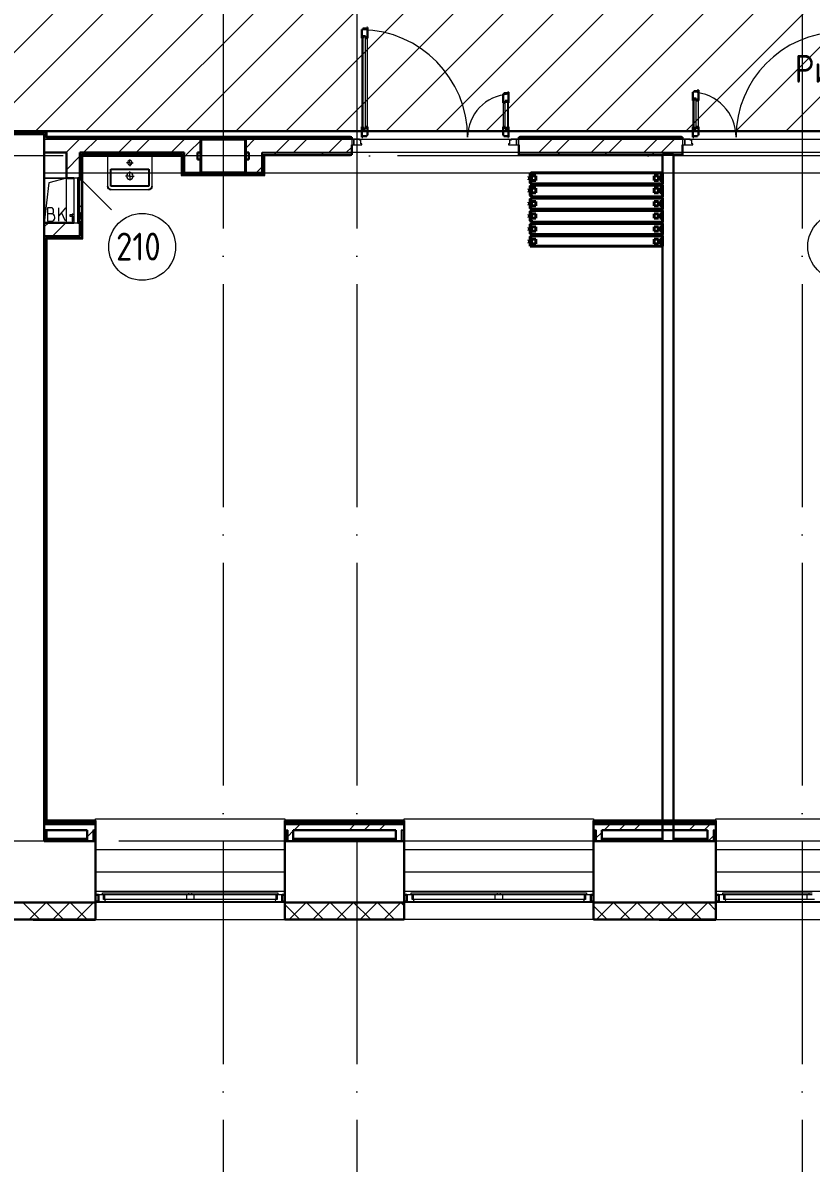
# Model space of a CAD drawing. Header units: millimetres. Extents: x -259809 to 472825, y -397243 to 31861.
# Drawn here: x 117828 to 124906, y -374202 to -363967 of the extents above; entities that cross this region are included whole.
import ezdxf

# ---------------------------------------------------------------- set-up
doc = ezdxf.new("R2010")
doc.units = ezdxf.units.MM
doc.linetypes.add('ADSK_Линия сетки', pattern=[25, 20, -2.5, 0, -2.5])
doc.linetypes.add('ADSK_Сверху', pattern=[450, 300, -150])
for name, color, linetype, lineweight in [('_ Окна', 252, 'Continuous', 30), ('Аннотация', 252, 'Continuous', 18), ('Двери', 252, 'Continuous', 9), ('Линии', 7, 'Continuous', 9), ('лс', 5, 'Continuous', 30), ('Марки помещений', 252, 'Continuous', 20), ('Несущие колонны', 252, 'Continuous', 18), ('Обобщенные модели', 252, 'Continuous', 18), ('Оборудование', 8, 'Continuous', 18), ('Ограждение', 252, 'Continuous', 9), ('Окна', 252, 'Continuous', 9), ('Оси', 252, 'Continuous', 9), ('Перекрытие', 252, 'Continuous', 18), ('Стены внутренние', 252, 'Continuous', 18), ('Стены наружные', 252, 'Continuous', 18), ('Стены штриховка', 7, 'Continuous', 9)]:
    doc.layers.add(name, color=color, linetype=linetype, lineweight=lineweight)
doc.layers.add('Двери открывание', color=7, linetype='Continuous', lineweight=9, true_color=0xc0c0c0)
doc.layers.add('Узлы', color=252, linetype='Continuous')
doc.styles.add('GOST Common_2', font='', dxfattribs={"width": 0.9, "height": 250})
doc.styles.get('GOST Common_2').set_extended_font_data('GOST type B')

# ---------------------------------------------------------------- blocks, each defined once
blk = doc.blocks.new('2 этаж')
at = {"color": 251, "lineweight": 18, "true_color": 0x636466}
for p, q in [((118071, -12689), (117871, -12689)), ((118071, -12689), (117871, -12689)), ((118071, -12689), (117913, -12731)), ((117913, -12731), (117871, -13089)), ((117931, -12954), (117901, -12954)), ((117901, -12954), (117901, -13074)), ((117954, -12987), (117954, -12977)), ((118061, -12954), (118001, -13025)), ((118001, -13074), (118001, -12954)), ((118061, -13074), (118025, -12997)), ((117934, -13007), (117901, -13007)), ((117901, -13074), (117938, -13074)), ((117964, -13047), (117964, -13037))]:
    blk.add_line(p, q, dxfattribs=at)
for centre, radius, start, end in [((117931, -12977), 23.3, 0, 90), ((117934, -12987), 20, 270, 0), ((117934, -13037), 30, 0, 90), ((117938, -13047), 26.7, 270, 0)]:
    blk.add_arc(centre, radius, start, end, dxfattribs=at)
at = {"layer": '_ Окна', "color": 251, "true_color": 0x636466}
for p, q in [((118356, -19121), (118331, -19121)), ((118356, -19179), (118356, -19121)), ((120031, -19121), (120006, -19121)), ((120006, -19121), (120006, -19179)), ((121126, -19121), (121101, -19121)), ((121126, -19179), (121126, -19121)), ((122801, -19121), (122776, -19121)), ((122776, -19121), (122776, -19179)), ((123926, -19121), (123901, -19121)), ((123926, -19179), (123926, -19121)), ((118331, -19179), (118356, -19179)), ((120006, -19179), (120031, -19179)), ((121101, -19179), (121126, -19179)), ((122776, -19179), (122801, -19179)), ((123901, -19179), (123926, -19179))]:
    blk.add_line(p, q, dxfattribs=at)
at = {"layer": '_ Окна', "color": 251, "lineweight": 18, "true_color": 0x636466}
for p, q in [((118394, -19121), (118356, -19121)), ((118356, -19121), (118356, -19179)), ((118402, -19162), (118402, -19121)), ((119960, -19121), (119960, -19162)), ((120006, -19121), (119968, -19121)), ((120006, -19179), (120006, -19121)), ((121164, -19121), (121126, -19121)), ((121126, -19121), (121126, -19179)), ((121172, -19162), (121172, -19121)), ((122730, -19121), (122730, -19162)), ((122776, -19121), (122738, -19121)), ((122776, -19179), (122776, -19121)), ((123964, -19121), (123926, -19121)), ((123926, -19121), (123926, -19179)), ((123972, -19162), (123972, -19121)), ((118356, -19179), (118415, -19179)), ((118414, -19162), (118402, -19162)), ((118415, -19179), (118420, -19162)), ((119942, -19162), (119947, -19179)), ((119947, -19179), (120006, -19179)), ((119960, -19162), (119948, -19162)), ((121126, -19179), (121185, -19179)), ((121184, -19162), (121172, -19162)), ((121185, -19179), (121190, -19162)), ((122712, -19162), (122717, -19179)), ((122717, -19179), (122776, -19179)), ((122730, -19162), (122718, -19162)), ((123926, -19179), (123985, -19179)), ((123984, -19162), (123972, -19162)), ((123985, -19179), (123990, -19162))]:
    blk.add_line(p, q, dxfattribs=at)
at = {"layer": 'Двери', "color": 251, "lineweight": 30, "true_color": 0x636466}
for p, q in [((120731, -11355), (120723, -11355)), ((120723, -11355), (120723, -11431)), ((120765, -11346), (120731, -11346)), ((120731, -11346), (120731, -11355)), ((120773, -11337), (120765, -11337)), ((120765, -11337), (120765, -11346)), ((120773, -11431), (120773, -11337)), ((120732, -11431), (120723, -11431)), ((120732, -11413), (120732, -11431)), ((120753, -11413), (120732, -11413)), ((120753, -11431), (120753, -11413)), ((120773, -11431), (120753, -11431)), ((121997, -11935), (121989, -11935)), ((121989, -11935), (121989, -12011)), ((122031, -11926), (121997, -11926)), ((121997, -11926), (121997, -11935)), ((122039, -11917), (122031, -11917)), ((122031, -11917), (122031, -11926)), ((122039, -12011), (122039, -11917)), ((123701, -11915), (123693, -11915)), ((123693, -11915), (123693, -11991)), ((123735, -11906), (123701, -11906)), ((123701, -11906), (123701, -11915)), ((123702, -11973), (123702, -11991)), ((123723, -11973), (123702, -11973)), ((123723, -11991), (123723, -11973)), ((123743, -11897), (123735, -11897)), ((123735, -11897), (123735, -11906)), ((123743, -11991), (123743, -11897)), ((121989, -12011), (122009, -12011)), ((122009, -12011), (122009, -11993)), ((122009, -11993), (122030, -11993)), ((122030, -11993), (122030, -12011)), ((122030, -12011), (122039, -12011)), ((123702, -11991), (123693, -11991)), ((123743, -11991), (123723, -11991)), ((120723, -12227), (120723, -12321)), ((120732, -12227), (120723, -12227)), ((120732, -12245), (120732, -12227)), ((120753, -12245), (120732, -12245)), ((120753, -12227), (120753, -12245)), ((120773, -12227), (120753, -12227)), ((120773, -12303), (120773, -12227)), ((121989, -12227), (121989, -12303)), ((121989, -12227), (122009, -12227)), ((122009, -12227), (122009, -12245)), ((122009, -12245), (122030, -12245)), ((122030, -12227), (122039, -12227)), ((122030, -12245), (122030, -12227)), ((122039, -12321), (122039, -12227)), ((123693, -12227), (123693, -12321)), ((123702, -12227), (123693, -12227)), ((123702, -12245), (123702, -12227)), ((123723, -12245), (123702, -12245)), ((123723, -12227), (123723, -12245)), ((123743, -12227), (123723, -12227)), ((123743, -12303), (123743, -12227)), ((120723, -12321), (120731, -12321)), ((120731, -12321), (120731, -12312)), ((120731, -12312), (120765, -12312)), ((120765, -12312), (120765, -12303)), ((120765, -12303), (120773, -12303)), ((121989, -12303), (121997, -12303)), ((121997, -12303), (121997, -12312)), ((121997, -12312), (122031, -12312)), ((122031, -12312), (122031, -12321)), ((122031, -12321), (122039, -12321)), ((123693, -12321), (123701, -12321)), ((123701, -12321), (123701, -12312)), ((123701, -12312), (123735, -12312)), ((123735, -12312), (123735, -12303)), ((123735, -12303), (123743, -12303))]:
    blk.add_line(p, q, dxfattribs=at)
at = {"layer": 'Двери', "color": 251, "true_color": 0x636466}
for p, q in [((120723, -11431), (120723, -12227)), ((120732, -11413), (120732, -12245)), ((120753, -11413), (120732, -11413)), ((120753, -12245), (120753, -11413)), ((120773, -12227), (120773, -11431)), ((123702, -11973), (123702, -12245)), ((123723, -11973), (123702, -11973)), ((123723, -12245), (123723, -11973)), ((121989, -12011), (121989, -12227)), ((122009, -12245), (122009, -11993)), ((122009, -11993), (122030, -11993)), ((122030, -11993), (122030, -12245)), ((122039, -12227), (122039, -12011)), ((123693, -11991), (123693, -12227)), ((123743, -12227), (123743, -11991)), ((120732, -12245), (120753, -12245)), ((122030, -12245), (122009, -12245)), ((123702, -12245), (123723, -12245)), ((120631, -12339), (120631, -12389)), ((120651, -12339), (120631, -12339)), ((120651, -12389), (120651, -12339)), ((120700, -12339), (120651, -12339)), ((120651, -12339), (120651, -12389)), ((120700, -12347), (120700, -12339)), ((120714, -12347), (120700, -12347)), ((120714, -12381), (120714, -12347)), ((120723, -12381), (120714, -12381)), ((120723, -12389), (120723, -12381)), ((122048, -12381), (122039, -12381)), ((122039, -12381), (122039, -12389)), ((122062, -12347), (122048, -12347)), ((122048, -12347), (122048, -12381)), ((122062, -12339), (122062, -12347)), ((122111, -12339), (122062, -12339)), ((122131, -12339), (122111, -12339)), ((122111, -12339), (122111, -12389)), ((122111, -12389), (122111, -12339)), ((122131, -12389), (122131, -12339)), ((123601, -12339), (123601, -12389)), ((123621, -12339), (123601, -12339)), ((123621, -12389), (123621, -12339)), ((123670, -12339), (123621, -12339)), ((123621, -12339), (123621, -12389)), ((123670, -12347), (123670, -12339)), ((123684, -12347), (123670, -12347)), ((123684, -12381), (123684, -12347)), ((123693, -12381), (123684, -12381)), ((123693, -12389), (123693, -12381)), ((120631, -12389), (120651, -12389)), ((120651, -12389), (120723, -12389)), ((122039, -12389), (122111, -12389)), ((122111, -12389), (122131, -12389)), ((123601, -12389), (123621, -12389)), ((123621, -12389), (123693, -12389))]:
    blk.add_line(p, q, dxfattribs=at)
at = {"layer": 'Двери открывание', "color": 251, "true_color": 0x636466}
for centre, radius, start, end in [((120705, -12321), 966, 0, 88.9323), ((125027, -12321), 946, 91.0903, 180), ((122057, -12321), 386, 92.6728, 180), ((123675, -12321), 406, 0, 87.459)]:
    blk.add_arc(centre, radius, start, end, dxfattribs=at)
at = {"layer": 'Линии', "color": 251, "linetype": 'ADSK_Сверху', "ltscale": 100, "true_color": 0x636466}
for p, q in [((117871, -12339), (151081, -12339)), ((117871, -12639), (151081, -12639))]:
    blk.add_line(p, q, dxfattribs=at)
at = {"layer": 'Марки помещений', "color": 251, "true_color": 0x636466}
for centre in [(118750, -13305), (125025, -13300)]:
    blk.add_circle(centre, 300, dxfattribs=at)
at = {"layer": 'Несущие колонны', "color": 251, "lineweight": 40, "true_color": 0x636466}
for p, q in [((119276, -12339), (119676, -12339)), ((119276, -12639), (119276, -12339)), ((119676, -12339), (119276, -12339)), ((119676, -12339), (119676, -12639)), ((119276, -12459), (119276, -12639)), ((119676, -12639), (119676, -12459)), ((119676, -12639), (119276, -12639)), ((119276, -12639), (119676, -12639))]:
    blk.add_line(p, q, dxfattribs=at)
at = {"layer": 'Несущие колонны', "color": 251, "true_color": 0x636466}
for p, q in [((119276, -12339), (119276, -12459)), ((119676, -12459), (119676, -12339))]:
    blk.add_line(p, q, dxfattribs=at)
at = {"layer": 'Обобщенные модели', "color": 251, "lineweight": 40, "true_color": 0x636466}
for p, q in [((122233, -12674), (122221, -12674)), ((122221, -12674), (122221, -12680)), ((122221, -12680), (122227, -12680)), ((122227, -12680), (122227, -12698)), ((122233, -12645), (122233, -12674)), ((122244, -12645), (122233, -12645)), ((123421, -12639), (122239, -12639)), ((122239, -12639), (122239, -12739)), ((122239, -12727), (122239, -12651)), ((122239, -12651), (122244, -12651)), ((122244, -12651), (122244, -12645)), ((122244, -12668), (122244, -12709)), ((122285, -12668), (122244, -12668)), ((122285, -12709), (122285, -12668)), ((123345, -12668), (123345, -12709)), ((123386, -12668), (123345, -12668)), ((123386, -12709), (123386, -12668)), ((123421, -12668), (123398, -12668)), ((123398, -12668), (123398, -12709)), ((123421, -12739), (123421, -12639)), ((123421, -12709), (123421, -12668)), ((122227, -12698), (122221, -12698)), ((122221, -12698), (122221, -12704)), ((122221, -12704), (122233, -12704)), ((122233, -12785), (122221, -12785)), ((122221, -12785), (122221, -12791)), ((122221, -12791), (122227, -12791)), ((122227, -12791), (122227, -12809)), ((122233, -12704), (122233, -12733)), ((122233, -12733), (122244, -12733)), ((122233, -12756), (122233, -12785)), ((122244, -12756), (122233, -12756)), ((122244, -12727), (122239, -12727)), ((122239, -12739), (123421, -12739)), ((123421, -12750), (122239, -12750)), ((122239, -12750), (122239, -12855)), ((122239, -12838), (122239, -12762)), ((122239, -12762), (122244, -12762)), ((122244, -12709), (122285, -12709)), ((122244, -12733), (122244, -12727)), ((122244, -12762), (122244, -12756)), ((122244, -12779), (122244, -12820)), ((122285, -12779), (122244, -12779)), ((122285, -12820), (122285, -12779)), ((123345, -12709), (123386, -12709)), ((123345, -12779), (123345, -12820)), ((123386, -12779), (123345, -12779)), ((123386, -12820), (123386, -12779)), ((123398, -12709), (123421, -12709)), ((123421, -12779), (123398, -12779)), ((123398, -12779), (123398, -12820)), ((123421, -12855), (123421, -12750)), ((123421, -12820), (123421, -12779)), ((122227, -12809), (122221, -12809)), ((122221, -12809), (122221, -12814)), ((122221, -12814), (122233, -12814)), ((122233, -12814), (122233, -12844)), ((122233, -12844), (122244, -12844)), ((122233, -12873), (122233, -12902)), ((122244, -12873), (122233, -12873)), ((122244, -12838), (122239, -12838)), ((122239, -12855), (123421, -12855)), ((123421, -12867), (122239, -12867)), ((122239, -12867), (122239, -12966)), ((122239, -12955), (122239, -12879)), ((122239, -12879), (122244, -12879)), ((122244, -12820), (122285, -12820)), ((122244, -12844), (122244, -12838)), ((122244, -12879), (122244, -12873)), ((122244, -12896), (122244, -12937)), ((122285, -12896), (122244, -12896)), ((122285, -12937), (122285, -12896)), ((123345, -12820), (123386, -12820)), ((123345, -12896), (123345, -12937)), ((123386, -12896), (123345, -12896)), ((123386, -12937), (123386, -12896)), ((123398, -12820), (123421, -12820)), ((123421, -12896), (123398, -12896)), ((123398, -12896), (123398, -12937)), ((123421, -12966), (123421, -12867)), ((123421, -12937), (123421, -12896)), ((122233, -12902), (122221, -12902)), ((122221, -12902), (122221, -12908)), ((122221, -12908), (122227, -12908)), ((122227, -12925), (122221, -12925)), ((122221, -12925), (122221, -12931)), ((122221, -12931), (122233, -12931)), ((122227, -12908), (122227, -12925)), ((122233, -12931), (122233, -12961)), ((122233, -12961), (122244, -12961)), ((122233, -12984), (122233, -13013)), ((122244, -12984), (122233, -12984)), ((122244, -12955), (122239, -12955)), ((122239, -12966), (123421, -12966)), ((123421, -12978), (122239, -12978)), ((122239, -12978), (122239, -13083)), ((122239, -13066), (122239, -12990)), ((122239, -12990), (122244, -12990)), ((122244, -12937), (122285, -12937)), ((122244, -12961), (122244, -12955)), ((122244, -12990), (122244, -12984)), ((123345, -12937), (123386, -12937)), ((123398, -12937), (123421, -12937)), ((123421, -13083), (123421, -12978)), ((122233, -13013), (122221, -13013)), ((122221, -13013), (122221, -13019)), ((122221, -13019), (122227, -13019)), ((122227, -13036), (122221, -13036)), ((122221, -13036), (122221, -13042)), ((122221, -13042), (122233, -13042)), ((122227, -13019), (122227, -13036)), ((122233, -13042), (122233, -13072)), ((122233, -13072), (122244, -13072)), ((122233, -13101), (122233, -13130)), ((122244, -13101), (122233, -13101)), ((122244, -13066), (122239, -13066)), ((122239, -13083), (123421, -13083)), ((123421, -13095), (122239, -13095)), ((122239, -13095), (122239, -13194)), ((122244, -13007), (122244, -13048)), ((122285, -13007), (122244, -13007)), ((122244, -13048), (122285, -13048)), ((122244, -13072), (122244, -13066)), ((122244, -13107), (122244, -13101)), ((122285, -13048), (122285, -13007)), ((123345, -13007), (123345, -13048)), ((123386, -13007), (123345, -13007)), ((123345, -13048), (123386, -13048)), ((123386, -13048), (123386, -13007)), ((123421, -13007), (123398, -13007)), ((123398, -13007), (123398, -13048)), ((123398, -13048), (123421, -13048)), ((123421, -13048), (123421, -13007)), ((123421, -13194), (123421, -13095)), ((122233, -13130), (122221, -13130)), ((122221, -13130), (122221, -13136)), ((122221, -13136), (122227, -13136)), ((122227, -13153), (122221, -13153)), ((122221, -13153), (122221, -13159)), ((122221, -13159), (122233, -13159)), ((122227, -13136), (122227, -13153)), ((122233, -13159), (122233, -13188)), ((122233, -13188), (122244, -13188)), ((122239, -13183), (122239, -13107)), ((122239, -13107), (122244, -13107)), ((122244, -13183), (122239, -13183)), ((122239, -13194), (123421, -13194)), ((122244, -13124), (122244, -13165)), ((122285, -13124), (122244, -13124)), ((122244, -13165), (122285, -13165)), ((122244, -13188), (122244, -13183)), ((122285, -13165), (122285, -13124)), ((123345, -13124), (123345, -13165)), ((123386, -13124), (123345, -13124)), ((123345, -13165), (123386, -13165)), ((123386, -13165), (123386, -13124)), ((123421, -13124), (123398, -13124)), ((123398, -13124), (123398, -13165)), ((123398, -13165), (123421, -13165)), ((123421, -13165), (123421, -13124)), ((122233, -13241), (122221, -13241)), ((122221, -13241), (122221, -13247)), ((122221, -13247), (122227, -13247)), ((122227, -13264), (122221, -13264)), ((122221, -13264), (122221, -13270)), ((122221, -13270), (122233, -13270)), ((122227, -13247), (122227, -13264)), ((122233, -13212), (122233, -13241)), ((122244, -13212), (122233, -13212)), ((122233, -13270), (122233, -13299)), ((122233, -13299), (122244, -13299)), ((123421, -13206), (122239, -13206)), ((122239, -13206), (122239, -13299)), ((122239, -13293), (122239, -13218)), ((122239, -13218), (122244, -13218)), ((122244, -13293), (122239, -13293)), ((122239, -13299), (123421, -13299)), ((122244, -13218), (122244, -13212)), ((122244, -13235), (122244, -13276)), ((122285, -13235), (122244, -13235)), ((122244, -13276), (122285, -13276)), ((122244, -13299), (122244, -13293)), ((122285, -13276), (122285, -13235)), ((123345, -13235), (123345, -13276)), ((123386, -13235), (123345, -13235)), ((123345, -13276), (123386, -13276)), ((123386, -13276), (123386, -13235)), ((123421, -13235), (123398, -13235)), ((123398, -13235), (123398, -13276)), ((123398, -13276), (123421, -13276)), ((123421, -13299), (123421, -13206)), ((123421, -13276), (123421, -13235))]:
    blk.add_line(p, q, dxfattribs=at)
at = {"layer": 'Оборудование', "color": 251, "true_color": 0x636466}
for p, q in [((118172, -12689), (118136, -12689)), ((118136, -12689), (118136, -13089)), ((118173, -13088), (118173, -12690)), ((118191, -12689), (118474, -12972)), ((118183, -12696), (118173, -12696)), ((118184, -13081), (118184, -12697)), ((118191, -12708), (118186, -12708)), ((118191, -13070), (118191, -12708)), ((118193, -12993), (118191, -12993)), ((118193, -12997), (118193, -12993)), ((118193, -12997), (118193, -13057)), ((118118, -13017), (118101, -13017)), ((118101, -13017), (118101, -13029)), ((118101, -13029), (118118, -13029)), ((118120, -13015), (118118, -13017)), ((118118, -13017), (118118, -13029)), ((118118, -13029), (118120, -13031)), ((118136, -13013), (118120, -13013)), ((118120, -13013), (118120, -13032)), ((118120, -13032), (118136, -13032)), ((118126, -13010), (118121, -13010)), ((118121, -13010), (118121, -13018)), ((118121, -13028), (118121, -13073)), ((118121, -13073), (118126, -13073)), ((118126, -13018), (118126, -13010)), ((118126, -13073), (118126, -13028)), ((118136, -13089), (118172, -13089)), ((118173, -13082), (118183, -13082)), ((118186, -13070), (118191, -13070)), ((118191, -13061), (118193, -13061)), ((118193, -13061), (118193, -13057))]:
    blk.add_line(p, q, dxfattribs=at)
for points, knots in [([(118173, -12690), (118173, -12690), (118173, -12690), (118173, -12690), (118173, -12690), (118173, -12689), (118173, -12689), (118173, -12689), (118172, -12689), (118172, -12689)], [-1, -1, -1, -1, -0.833333, -0.75, -0.583333, -0.458333, -0.333333, -0.166667, 0, 0, 0, 0]), ([(118184, -12697), (118184, -12697), (118184, -12697), (118184, -12697), (118184, -12697), (118184, -12697), (118184, -12696), (118184, -12696), (118183, -12696), (118183, -12696), (118183, -12696)], [-1, -1, -1, -1, -0.833333, -0.75, -0.666667, -0.583333, -0.458333, -0.333333, -0.166667, 0, 0, 0, 0]), ([(118186, -12708), (118185, -12708), (118185, -12708), (118185, -12708), (118185, -12708), (118185, -12708), (118184, -12708), (118184, -12708), (118184, -12707), (118184, -12707), (118184, -12707), (118184, -12707), (118184, -12707)], [-1, -1, -1, -1, -0.833333, -0.75, -0.666667, -0.583333, -0.5, -0.416667, -0.333333, -0.25, -0.166667, 0, 0, 0, 0]), ([(118172, -13089), (118172, -13089), (118173, -13089), (118173, -13089), (118173, -13089), (118173, -13089), (118173, -13089), (118173, -13089), (118173, -13088), (118173, -13088)], [0, 0, 0, 0, 0.166667, 0.333333, 0.458333, 0.583333, 0.708333, 0.833333, 1, 1, 1, 1]), ([(118183, -13082), (118183, -13082), (118183, -13082), (118184, -13082), (118184, -13082), (118184, -13082), (118184, -13082), (118184, -13082), (118184, -13082), (118184, -13081), (118184, -13081)], [0, 0, 0, 0, 0.166667, 0.333333, 0.458333, 0.583333, 0.666667, 0.75, 0.833333, 1, 1, 1, 1]), ([(118184, -13072), (118184, -13072), (118184, -13071), (118184, -13071), (118184, -13071), (118184, -13071), (118184, -13071), (118185, -13071), (118185, -13070), (118185, -13070), (118185, -13070), (118185, -13070), (118186, -13070)], [0, 0, 0, 0, 0.166667, 0.25, 0.333333, 0.416667, 0.5, 0.583333, 0.666667, 0.75, 0.833333, 1, 1, 1, 1])]:
    blk.add_open_spline(points, degree=3, knots=knots, dxfattribs=at)
at = {"layer": 'Ограждение', "color": 251, "true_color": 0x636466}
for p, q in [((117896, -12269), (111661, -12269)), ((117896, -12269), (117891, -12274)), ((117896, -12314), (117896, -12269)), ((117896, -12314), (117891, -12319)), ((120621, -12314), (117896, -12314)), ((120621, -12314), (120621, -12319)), ((122141, -12319), (122141, -12314)), ((123591, -12314), (122141, -12314)), ((123591, -12314), (123591, -12319)), ((119851, -12484), (119846, -12479)), ((119851, -12664), (119851, -12484)), ((119851, -12484), (120621, -12484)), ((120621, -12479), (120621, -12484)), ((122141, -12484), (122141, -12479)), ((122141, -12484), (123421, -12484)), ((123521, -12484), (123591, -12484)), ((123591, -12479), (123591, -12484)), ((118216, -13234), (118216, -12489)), ((119101, -12489), (119101, -12664)), ((119106, -12659), (119101, -12664)), ((119101, -12664), (119851, -12664)), ((119851, -12664), (119846, -12659)), ((117896, -13234), (117891, -13229)), ((117896, -18454), (117896, -13234)), ((117896, -13234), (118216, -13234)), ((118216, -13234), (118211, -13229)), ((118331, -18454), (118331, -18439)), ((118331, -18439), (120031, -18439)), ((120031, -18439), (120031, -18454)), ((121101, -18454), (121101, -18439)), ((121101, -18439), (122801, -18439)), ((122801, -18439), (122801, -18454)), ((123901, -18454), (123901, -18439)), ((123901, -18439), (125601, -18439)), ((117886, -18539), (117886, -18624)), ((117896, -18614), (117886, -18624)), ((117896, -18614), (117896, -18539)), ((118256, -18614), (117896, -18614)), ((121026, -18614), (120106, -18614)), ((123421, -18614), (122876, -18614)), ((123826, -18614), (123521, -18614)), ((118331, -18714), (120031, -18714)), ((121101, -18714), (122801, -18714)), ((123901, -18714), (125601, -18714)), ((118331, -18914), (120031, -18914)), ((121101, -18914), (122801, -18914)), ((123901, -18914), (125601, -18914)), ((118331, -19089), (120031, -19089)), ((121101, -19089), (122801, -19089)), ((123901, -19089), (125601, -19089))]:
    blk.add_line(p, q, dxfattribs=at)
at = {"layer": 'Окна', "color": 251, "true_color": 0x636466}
for p, q in [((118394, -19104), (119166, -19104)), ((118394, -19121), (118394, -19104)), ((119166, -19121), (118394, -19121)), ((118414, -19162), (118414, -19121)), ((119146, -19121), (119146, -19162)), ((119166, -19104), (119196, -19104)), ((119166, -19104), (119166, -19121)), ((119196, -19121), (119166, -19121)), ((119196, -19104), (119968, -19104)), ((119196, -19121), (119196, -19104)), ((119968, -19121), (119196, -19121)), ((119216, -19162), (119216, -19121)), ((119948, -19121), (119948, -19162)), ((119968, -19104), (119968, -19121)), ((121164, -19104), (121936, -19104)), ((121164, -19121), (121164, -19104)), ((121936, -19121), (121164, -19121)), ((121184, -19162), (121184, -19121)), ((121916, -19121), (121916, -19162)), ((121936, -19104), (121966, -19104)), ((121936, -19104), (121936, -19121)), ((121966, -19121), (121936, -19121)), ((121966, -19104), (122738, -19104)), ((121966, -19121), (121966, -19104)), ((122738, -19121), (121966, -19121)), ((121986, -19162), (121986, -19121)), ((122718, -19121), (122718, -19162)), ((122738, -19104), (122738, -19121)), ((123964, -19104), (124736, -19104)), ((123964, -19121), (123964, -19104)), ((124736, -19121), (123964, -19121)), ((123984, -19162), (123984, -19121)), ((124716, -19121), (124716, -19162)), ((124736, -19104), (124766, -19104)), ((124736, -19104), (124736, -19121)), ((124766, -19121), (124736, -19121)), ((119146, -19162), (118414, -19162)), ((118415, -19179), (119947, -19179)), ((119216, -19162), (119146, -19162)), ((119948, -19162), (119216, -19162)), ((121916, -19162), (121184, -19162)), ((121185, -19179), (122717, -19179)), ((121986, -19162), (121916, -19162)), ((122718, -19162), (121986, -19162)), ((124716, -19162), (123984, -19162)), ((123985, -19179), (125517, -19179)), ((124786, -19162), (124716, -19162))]:
    blk.add_line(p, q, dxfattribs=at)
at = {"layer": 'Оси', "color": 251, "linetype": 'ADSK_Линия сетки', "ltscale": 100, "true_color": 0x636466}
for p, q in [((119476, -1139), (119476, -32265)), ((120676, -1139), (120676, -32265)), ((124676, -1139), (124676, -30995)), ((170543, -12489), (93566, -12489)), ((170543, -18639), (93604, -18639))]:
    blk.add_line(p, q, dxfattribs=at)
at = {"layer": 'Перекрытие', "color": 251, "ltscale": 100, "true_color": 0x636466}
for p, q in [((122131, -12459), (120631, -12459)), ((125101, -12459), (123601, -12459)), ((117871, -12689), (118071, -12689))]:
    blk.add_line(p, q, dxfattribs=at)
at = {"layer": 'Стены внутренние', "color": 251, "lineweight": 30, "true_color": 0x636466}
for p, q in [((117871, -12294), (117481, -12294)), ((117871, -13089), (117871, -12324)), ((117871, -18639), (117871, -18539)), ((118256, -18639), (117871, -18639)), ((118331, -19341), (118331, -18639)), ((120031, -18639), (120031, -19341)), ((121026, -18639), (120106, -18639)), ((121101, -19341), (121101, -18639)), ((122801, -18639), (122801, -19341)), ((123826, -18639), (122876, -18639)), ((123901, -19341), (123901, -18639)), ((117211, -19189), (118331, -19189)), ((120031, -19189), (121101, -19189)), ((122801, -19189), (123901, -19189)), ((117211, -19341), (118331, -19341)), ((120031, -19341), (121101, -19341)), ((122801, -19341), (123901, -19341))]:
    blk.add_line(p, q, dxfattribs=at)
at = {"layer": 'Стены внутренние', "color": 251, "linetype": 'Continuous', "lineweight": 9, "true_color": 0x636466}
for p, q in [((117829, -19339), (117679, -19189)), ((117739, -19339), (117889, -19189)), ((118041, -19339), (117891, -19189)), ((117951, -19339), (118101, -19189)), ((118253, -19339), (118103, -19189)), ((118163, -19339), (118313, -19189)), ((118331, -19205), (118315, -19189)), ((120162, -19339), (120031, -19208)), ((120073, -19339), (120223, -19189)), ((120374, -19339), (120224, -19189)), ((120285, -19339), (120435, -19189)), ((120586, -19339), (120436, -19189)), ((120497, -19339), (120647, -19189)), ((120798, -19339), (120648, -19189)), ((120709, -19339), (120859, -19189)), ((121011, -19339), (120861, -19189)), ((120921, -19339), (121071, -19189)), ((121101, -19218), (121073, -19189)), ((122920, -19339), (122801, -19220)), ((122830, -19339), (122980, -19189)), ((123132, -19339), (122982, -19189)), ((123042, -19339), (123192, -19189)), ((123344, -19339), (123194, -19189)), ((123255, -19339), (123405, -19189)), ((123556, -19339), (123406, -19189)), ((123467, -19339), (123617, -19189)), ((123768, -19339), (123618, -19189)), ((123679, -19339), (123829, -19189)), ((123901, -19260), (123830, -19189)), ((120102, -19339), (120101, -19341)), ((120357, -19341), (120356, -19339)), ((120944, -19341), (120943, -19339)), ((122918, -19339), (122916, -19341)), ((123759, -19341), (123758, -19339)), ((123891, -19339), (123899, -19331))]:
    blk.add_line(p, q, dxfattribs=at)
at = {"layer": 'Стены внутренние', "color": 251, "true_color": 0x636466}
for p, q in [((120031, -19189), (118331, -19189)), ((122801, -19189), (121101, -19189)), ((125601, -19189), (123901, -19189)), ((122801, -19341), (121101, -19341))]:
    blk.add_line(p, q, dxfattribs=at)
at = {"layer": 'Стены наружные', "color": 251, "lineweight": 30, "true_color": 0x636466}
for p, q in [((117891, -12274), (111651, -12274)), ((117886, -12279), (117871, -12279)), ((117886, -12324), (117886, -12279)), ((117891, -12319), (117891, -12274)), ((117871, -12294), (117871, -12324)), ((120631, -12319), (117891, -12319)), ((119276, -12339), (119676, -12339)), ((120631, -12339), (120631, -12319)), ((122131, -12319), (122131, -12339)), ((123601, -12319), (122131, -12319)), ((123601, -12339), (123601, -12319)), ((117871, -12459), (118071, -12459)), ((118071, -12459), (118071, -12689)), ((118191, -12459), (119126, -12459)), ((119126, -12459), (118191, -12459)), ((118191, -12459), (118191, -12708)), ((119126, -12639), (119126, -12459)), ((119246, -12459), (119276, -12459)), ((119246, -12519), (119246, -12459)), ((119676, -12459), (119706, -12459)), ((119706, -12459), (119706, -12519)), ((119826, -12459), (119826, -12639)), ((119841, -12654), (119841, -12474)), ((119846, -12479), (120631, -12479)), ((119846, -12659), (119846, -12479)), ((120631, -12479), (120631, -12389)), ((122131, -12389), (122131, -12479)), ((122131, -12479), (123601, -12479)), ((123421, -12474), (123421, -18639)), ((123521, -12474), (123421, -12474)), ((123521, -18639), (123521, -12474)), ((123601, -12479), (123601, -12389)), ((118211, -12489), (119106, -12489)), ((118211, -13229), (118211, -12489)), ((119106, -12489), (119106, -12659)), ((119276, -12519), (119246, -12519)), ((119276, -12639), (119276, -12519)), ((119706, -12519), (119676, -12519)), ((119676, -12519), (119676, -12639)), ((118071, -12689), (118136, -12689)), ((118173, -12689), (118191, -12689)), ((119106, -12659), (119846, -12659)), ((119111, -12654), (119841, -12654)), ((119126, -12639), (119676, -12639)), ((119676, -12639), (119826, -12639)), ((118136, -13089), (117871, -13089)), ((117871, -13089), (117871, -18539)), ((118191, -13089), (118173, -13089)), ((118191, -13070), (118191, -13209)), ((117871, -13209), (118191, -13209)), ((117886, -18459), (117886, -13224)), ((117886, -13224), (118206, -13224)), ((117891, -18454), (117891, -13229)), ((117891, -13229), (118211, -13229)), ((117871, -18464), (117886, -18464)), ((118331, -18454), (117891, -18454)), ((118331, -18639), (118331, -18454)), ((120031, -18454), (120031, -18639)), ((121101, -18454), (120031, -18454)), ((121101, -18639), (121101, -18454)), ((122801, -18454), (122801, -18639)), ((123901, -18454), (122801, -18454)), ((123901, -18639), (123901, -18454)), ((117871, -18539), (118256, -18539)), ((118256, -18539), (118256, -18639)), ((120106, -18539), (121026, -18539)), ((120106, -18639), (120106, -18539)), ((121026, -18539), (121026, -18639)), ((122876, -18539), (123826, -18539)), ((122876, -18639), (122876, -18539)), ((123826, -18539), (123826, -18639)), ((118256, -18639), (118331, -18639)), ((120031, -18639), (120106, -18639)), ((121026, -18639), (121101, -18639)), ((122801, -18639), (122876, -18639)), ((123421, -18639), (123521, -18639)), ((123826, -18639), (123901, -18639)), ((117771, -19341), (117771, -19346)), ((118331, -19346), (118331, -19341)), ((123391, -19341), (123391, -19346)), ((123901, -19346), (123901, -19341)), ((117771, -19346), (118331, -19346)), ((123391, -19346), (123901, -19346))]:
    blk.add_line(p, q, dxfattribs=at)
at = {"layer": 'Стены наружные', "color": 251, "linetype": 'Continuous', "lineweight": 9, "true_color": 0x636466}
for p, q in [((117728, -12279), (117733, -12274)), ((117799, -12279), (117804, -12274)), ((117870, -12279), (117875, -12274)), ((117871, -12340), (117872, -12339)), ((117895, -12324), (117900, -12319)), ((117951, -12339), (117966, -12324)), ((117966, -12324), (117971, -12319)), ((118037, -12324), (118042, -12319)), ((118066, -12459), (118186, -12339)), ((118107, -12324), (118112, -12319)), ((118178, -12324), (118183, -12319)), ((118224, -12459), (118344, -12339)), ((118249, -12324), (118254, -12319)), ((118319, -12324), (118324, -12319)), ((118375, -12339), (118390, -12324)), ((118390, -12324), (118395, -12319)), ((118461, -12324), (118466, -12319)), ((118532, -12324), (118537, -12319)), ((118538, -12459), (118658, -12339)), ((118602, -12324), (118607, -12319)), ((118673, -12324), (118678, -12319)), ((118695, -12459), (118815, -12339)), ((118744, -12324), (118749, -12319)), ((118799, -12339), (118814, -12324)), ((118814, -12324), (118819, -12319)), ((118885, -12324), (118890, -12319)), ((118956, -12324), (118961, -12319)), ((119009, -12459), (119129, -12339)), ((119027, -12324), (119032, -12319)), ((119097, -12324), (119102, -12319)), ((119166, -12459), (119276, -12350)), ((119168, -12324), (119173, -12319)), ((119224, -12339), (119239, -12324)), ((119239, -12324), (119244, -12319)), ((119309, -12324), (119314, -12319)), ((119380, -12324), (119385, -12319)), ((119451, -12324), (119456, -12319)), ((119522, -12324), (119527, -12319)), ((119592, -12324), (119597, -12319)), ((119648, -12339), (119663, -12324)), ((119663, -12324), (119668, -12319)), ((119676, -12421), (119758, -12339)), ((119734, -12324), (119739, -12319)), ((119804, -12324), (119809, -12319)), ((119875, -12324), (119880, -12319)), ((119946, -12324), (119951, -12319)), ((119952, -12459), (120072, -12339)), ((120017, -12324), (120022, -12319)), ((120072, -12339), (120087, -12324)), ((120087, -12324), (120092, -12319)), ((120109, -12459), (120229, -12339)), ((120158, -12324), (120163, -12319)), ((120229, -12324), (120234, -12319)), ((120299, -12324), (120304, -12319)), ((120370, -12324), (120375, -12319)), ((120424, -12459), (120544, -12339)), ((120441, -12324), (120446, -12319)), ((120497, -12339), (120512, -12324)), ((120512, -12324), (120517, -12319)), ((120582, -12324), (120587, -12319)), ((122138, -12324), (122143, -12319)), ((122194, -12339), (122209, -12324)), ((122209, -12324), (122214, -12319)), ((122279, -12324), (122284, -12319)), ((122310, -12459), (122430, -12339)), ((122350, -12324), (122355, -12319)), ((122421, -12324), (122426, -12319)), ((122467, -12459), (122587, -12339)), ((122491, -12324), (122496, -12319)), ((122562, -12324), (122567, -12319)), ((122618, -12339), (122633, -12324)), ((122633, -12324), (122638, -12319)), ((122704, -12324), (122709, -12319)), ((122774, -12324), (122779, -12319)), ((122781, -12459), (122901, -12339)), ((122845, -12324), (122850, -12319)), ((122916, -12324), (122921, -12319)), ((122938, -12459), (123058, -12339)), ((122986, -12324), (122991, -12319)), ((123042, -12339), (123057, -12324)), ((123057, -12324), (123062, -12319)), ((123128, -12324), (123133, -12319)), ((123199, -12324), (123204, -12319)), ((123252, -12459), (123372, -12339)), ((123269, -12324), (123274, -12319)), ((123340, -12324), (123345, -12319)), ((123410, -12459), (123530, -12339)), ((123411, -12324), (123416, -12319)), ((123466, -12339), (123481, -12324)), ((123481, -12324), (123486, -12319)), ((123552, -12324), (123557, -12319)), ((118225, -12489), (118240, -12474)), ((118240, -12474), (118255, -12459)), ((118649, -12489), (118664, -12474)), ((118664, -12474), (118679, -12459)), ((119074, -12489), (119089, -12474)), ((119089, -12474), (119104, -12459)), ((119126, -12500), (119166, -12459)), ((119862, -12479), (119867, -12474)), ((119932, -12479), (119937, -12474)), ((119937, -12474), (119952, -12459)), ((120003, -12479), (120008, -12474)), ((120074, -12479), (120079, -12474)), ((120144, -12479), (120149, -12474)), ((120215, -12479), (120220, -12474)), ((120286, -12479), (120291, -12474)), ((120357, -12479), (120362, -12474)), ((120362, -12474), (120377, -12459)), ((120427, -12479), (120432, -12474)), ((120498, -12479), (120503, -12474)), ((120569, -12479), (120574, -12474)), ((120581, -12459), (120631, -12409)), ((122195, -12479), (122200, -12474)), ((122266, -12479), (122271, -12474)), ((122336, -12479), (122341, -12474)), ((122407, -12479), (122412, -12474)), ((122478, -12479), (122483, -12474)), ((122483, -12474), (122498, -12459)), ((122549, -12479), (122554, -12474)), ((122619, -12479), (122624, -12474)), ((122690, -12479), (122695, -12474)), ((122761, -12479), (122766, -12474)), ((122831, -12479), (122836, -12474)), ((122902, -12479), (122907, -12474)), ((122907, -12474), (122922, -12459)), ((122973, -12479), (122978, -12474)), ((123044, -12479), (123049, -12474)), ((123114, -12479), (123119, -12474)), ((123185, -12479), (123190, -12474)), ((123256, -12479), (123261, -12474)), ((123326, -12479), (123331, -12474)), ((123331, -12474), (123346, -12459)), ((123397, -12479), (123402, -12474)), ((123468, -12479), (123473, -12474)), ((123538, -12479), (123543, -12474)), ((118071, -12612), (118191, -12492)), ((118191, -12523), (118206, -12508)), ((118206, -12508), (118211, -12503)), ((118206, -12579), (118211, -12574)), ((119106, -12528), (119111, -12523)), ((119772, -12639), (119826, -12585)), ((119826, -12585), (119841, -12570)), ((119841, -12500), (119846, -12495)), ((119841, -12570), (119846, -12565)), ((118206, -12650), (118211, -12645)), ((119106, -12598), (119111, -12593)), ((119116, -12659), (119121, -12654)), ((119187, -12659), (119192, -12654)), ((119257, -12659), (119262, -12654)), ((119328, -12659), (119333, -12654)), ((119333, -12654), (119348, -12639)), ((119399, -12659), (119404, -12654)), ((119469, -12659), (119474, -12654)), ((119540, -12659), (119545, -12654)), ((119611, -12659), (119616, -12654)), ((119682, -12659), (119687, -12654)), ((119752, -12659), (119757, -12654)), ((119757, -12654), (119772, -12639)), ((119823, -12659), (119828, -12654)), ((119841, -12641), (119846, -12636)), ((118206, -12721), (118211, -12716)), ((118206, -12791), (118211, -12786)), ((118206, -12862), (118211, -12857)), ((118191, -12948), (118206, -12933)), ((118206, -12933), (118211, -12928)), ((118206, -13003), (118211, -12998)), ((117871, -13126), (117908, -13089)), ((117945, -13209), (118065, -13089)), ((118206, -13074), (118211, -13069)), ((118206, -13145), (118211, -13140)), ((117871, -13268), (117886, -13253)), ((117886, -13253), (117891, -13248)), ((117909, -13229), (117914, -13224)), ((117914, -13224), (117929, -13209)), ((117980, -13229), (117985, -13224)), ((118051, -13229), (118056, -13224)), ((118122, -13229), (118127, -13224)), ((118192, -13229), (118197, -13224)), ((118206, -13216), (118211, -13211)), ((117886, -13323), (117891, -13318)), ((117886, -13394), (117891, -13389)), ((117886, -13465), (117891, -13460)), ((117886, -13536), (117891, -13531)), ((117886, -13606), (117891, -13601)), ((117871, -13692), (117886, -13677)), ((117886, -13677), (117891, -13672)), ((117886, -13748), (117891, -13743)), ((117886, -13818), (117891, -13813)), ((117886, -13889), (117891, -13884)), ((117886, -13960), (117891, -13955)), ((117871, -14116), (117886, -14101)), ((117886, -14031), (117891, -14026)), ((117886, -14101), (117891, -14096)), ((117886, -14172), (117891, -14167)), ((117886, -14243), (117891, -14238)), ((117886, -14313), (117891, -14308)), ((117886, -14384), (117891, -14379)), ((117871, -14540), (117886, -14525)), ((117886, -14455), (117891, -14450)), ((117886, -14525), (117891, -14520)), ((117886, -14596), (117891, -14591)), ((117886, -14667), (117891, -14662)), ((117886, -14738), (117891, -14733)), ((117886, -14808), (117891, -14803)), ((117886, -14879), (117891, -14874)), ((117871, -14965), (117886, -14950)), ((117886, -14950), (117891, -14945)), ((117886, -15020), (117891, -15015)), ((117886, -15091), (117891, -15086)), ((117886, -15162), (117891, -15157)), ((117886, -15233), (117891, -15228)), ((117886, -15303), (117891, -15298)), ((117871, -15389), (117886, -15374)), ((117886, -15374), (117891, -15369)), ((117886, -15445), (117891, -15440)), ((117886, -15515), (117891, -15510)), ((117886, -15586), (117891, -15581)), ((117886, -15657), (117891, -15652)), ((117886, -15728), (117891, -15723)), ((117871, -15813), (117886, -15798)), ((117886, -15798), (117891, -15793)), ((117886, -15869), (117891, -15864)), ((117886, -15940), (117891, -15935)), ((117886, -16010), (117891, -16005)), ((117886, -16081), (117891, -16076)), ((117886, -16152), (117891, -16147)), ((117871, -16238), (117886, -16223)), ((117886, -16223), (117891, -16218)), ((117886, -16293), (117891, -16288)), ((117886, -16364), (117891, -16359)), ((117886, -16435), (117891, -16430)), ((117886, -16505), (117891, -16500)), ((117886, -16576), (117891, -16571)), ((117871, -16662), (117886, -16647)), ((117886, -16647), (117891, -16642)), ((117886, -16718), (117891, -16713)), ((117886, -16788), (117891, -16783)), ((117886, -16859), (117891, -16854)), ((117886, -16930), (117891, -16925)), ((117871, -17086), (117886, -17071)), ((117886, -17000), (117891, -16995)), ((117886, -17071), (117891, -17066)), ((117886, -17142), (117891, -17137)), ((117886, -17213), (117891, -17208)), ((117886, -17283), (117891, -17278)), ((117886, -17354), (117891, -17349)), ((117871, -17510), (117886, -17495)), ((117886, -17425), (117891, -17420)), ((117886, -17495), (117891, -17490)), ((117886, -17566), (117891, -17561)), ((117886, -17637), (117891, -17632)), ((117886, -17707), (117891, -17702)), ((117886, -17778), (117891, -17773)), ((117886, -17849), (117891, -17844)), ((117871, -17935), (117886, -17920)), ((117886, -17920), (117891, -17915)), ((117886, -17990), (117891, -17985)), ((117886, -18061), (117891, -18056)), ((117886, -18132), (117891, -18127)), ((117886, -18202), (117891, -18197)), ((117886, -18273), (117891, -18268)), ((117871, -18359), (117886, -18344)), ((117886, -18344), (117891, -18339)), ((117886, -18415), (117891, -18410)), ((117871, -18492), (117874, -18489)), ((117912, -18459), (117917, -18454)), ((117953, -18489), (117965, -18477)), ((117965, -18477), (117978, -18464)), ((117983, -18459), (117988, -18454)), ((118053, -18459), (118058, -18454)), ((118124, -18459), (118129, -18454)), ((118165, -18489), (118177, -18477)), ((118177, -18477), (118190, -18464)), ((118190, -18464), (118195, -18459)), ((118195, -18459), (118200, -18454)), ((118266, -18459), (118271, -18454)), ((118317, -18539), (118331, -18525)), ((120033, -18459), (120038, -18454)), ((120074, -18489), (120087, -18477)), ((120087, -18477), (120099, -18464)), ((120104, -18459), (120109, -18454)), ((120114, -18539), (120164, -18489)), ((120175, -18459), (120180, -18454)), ((120246, -18459), (120251, -18454)), ((120286, -18489), (120299, -18477)), ((120299, -18477), (120311, -18464)), ((120311, -18464), (120316, -18459)), ((120316, -18459), (120321, -18454)), ((120387, -18459), (120392, -18454)), ((120458, -18459), (120463, -18454)), ((120498, -18489), (120511, -18477)), ((120511, -18477), (120523, -18464)), ((120528, -18459), (120533, -18454)), ((120599, -18459), (120604, -18454)), ((120607, -18539), (120657, -18489)), ((120670, -18459), (120675, -18454)), ((120710, -18489), (120723, -18477)), ((120723, -18477), (120735, -18464)), ((120735, -18464), (120740, -18459)), ((120740, -18459), (120745, -18454)), ((120742, -18539), (120792, -18489)), ((120811, -18459), (120816, -18454)), ((120877, -18539), (120927, -18489)), ((120882, -18459), (120887, -18454)), ((120923, -18489), (120935, -18477)), ((120935, -18477), (120948, -18464)), ((120953, -18459), (120958, -18454)), ((121023, -18459), (121028, -18454)), ((121094, -18459), (121099, -18454)), ((122832, -18489), (122844, -18477)), ((122844, -18477), (122857, -18464)), ((122857, -18464), (122862, -18459)), ((122862, -18459), (122867, -18454)), ((122897, -18539), (122947, -18489)), ((122933, -18459), (122938, -18454)), ((123003, -18459), (123008, -18454)), ((123032, -18539), (123082, -18489)), ((123044, -18489), (123056, -18477)), ((123056, -18477), (123069, -18464)), ((123074, -18459), (123079, -18454)), ((123145, -18459), (123150, -18454)), ((123167, -18539), (123217, -18489)), ((123215, -18459), (123220, -18454)), ((123256, -18489), (123269, -18477)), ((123269, -18477), (123281, -18464)), ((123281, -18464), (123286, -18459)), ((123286, -18459), (123291, -18454)), ((123357, -18459), (123362, -18454)), ((123427, -18459), (123432, -18454)), ((123468, -18489), (123481, -18477)), ((123481, -18477), (123493, -18464)), ((123498, -18459), (123503, -18454)), ((123569, -18459), (123574, -18454)), ((123640, -18459), (123645, -18454)), ((123660, -18539), (123710, -18489)), ((123680, -18489), (123693, -18477)), ((123693, -18477), (123705, -18464)), ((123705, -18464), (123710, -18459)), ((123710, -18459), (123715, -18454)), ((123781, -18459), (123786, -18454)), ((123795, -18539), (123845, -18489)), ((123852, -18459), (123857, -18454)), ((123892, -18489), (123901, -18481)), ((118256, -18600), (118306, -18550)), ((118306, -18560), (118319, -18548)), ((118319, -18548), (118327, -18539)), ((120056, -18597), (120106, -18547)), ((121076, -18548), (121085, -18539)), ((122826, -18610), (122876, -18560)), ((123830, -18639), (123876, -18594)), ((123762, -19346), (123759, -19341))]:
    blk.add_line(p, q, dxfattribs=at)
at = {"layer": 'Стены наружные', "color": 251, "true_color": 0x636466}
for p, q in [((119276, -12459), (119276, -12339)), ((119676, -12339), (119676, -12459)), ((120700, -12339), (122062, -12339)), ((123670, -12339), (125032, -12339)), ((122131, -12459), (120631, -12459)), ((125101, -12459), (123601, -12459)), ((118071, -13089), (118071, -12689)), ((117879, -18624), (118256, -18624)), ((117879, -18639), (117879, -18624)), ((120106, -18624), (121026, -18624)), ((122876, -18624), (123421, -18624)), ((123521, -18624), (123826, -18624)), ((118331, -19341), (120031, -19341)), ((120031, -19346), (120031, -19341)), ((120555, -19346), (120555, -19341)), ((120566, -19346), (120566, -19341)), ((121101, -19346), (121101, -19341)), ((122801, -19346), (122801, -19341)), ((123901, -19341), (125601, -19341)), ((117771, -19346), (117211, -19346)), ((121101, -19346), (118331, -19346)), ((123391, -19346), (122801, -19346)), ((126166, -19346), (123901, -19346))]:
    blk.add_line(p, q, dxfattribs=at)
at = {"layer": 'Стены штриховка', "color": 251, "true_color": 0x636466}
for p, q in [((117871, -12279), (111651, -12279)), ((119276, -12339), (117871, -12339)), ((120631, -12324), (117886, -12324)), ((120631, -12339), (119676, -12339)), ((123601, -12324), (122131, -12324)), ((123601, -12339), (122131, -12339)), ((118206, -12474), (119111, -12474)), ((118206, -12474), (118206, -13224)), ((119111, -12654), (119111, -12474)), ((119826, -12459), (120631, -12459)), ((120631, -12459), (119826, -12459)), ((119841, -12474), (120631, -12474)), ((122131, -12459), (123601, -12459)), ((123601, -12459), (122131, -12459)), ((122131, -12474), (123601, -12474)), ((118206, -12489), (118211, -12489)), ((119106, -12489), (119111, -12489)), ((117871, -18477), (118331, -18477)), ((117871, -18489), (118331, -18489)), ((118331, -18459), (117886, -18459)), ((117886, -18464), (118331, -18464)), ((121101, -18459), (120031, -18459)), ((120031, -18464), (121101, -18464)), ((120031, -18477), (121101, -18477)), ((120031, -18489), (121101, -18489)), ((123901, -18459), (122801, -18459)), ((122801, -18464), (123901, -18464)), ((122801, -18477), (123901, -18477)), ((122801, -18489), (123901, -18489)), ((118331, -18539), (118306, -18539)), ((118306, -18539), (118306, -18639)), ((118319, -18539), (118319, -18639)), ((120056, -18539), (120031, -18539)), ((120044, -18539), (120044, -18639)), ((120056, -18539), (120056, -18639)), ((121101, -18539), (121076, -18539)), ((121076, -18539), (121076, -18639)), ((121089, -18539), (121089, -18639)), ((122826, -18539), (122801, -18539)), ((122814, -18539), (122814, -18639)), ((122826, -18539), (122826, -18639)), ((123901, -18539), (123876, -18539)), ((123876, -18539), (123876, -18639)), ((123889, -18539), (123889, -18639)), ((117213, -19339), (118329, -19339)), ((118331, -19265), (118329, -19265)), ((118329, -19339), (118329, -19265)), ((120033, -19265), (120031, -19265)), ((120033, -19265), (120033, -19339)), ((120033, -19339), (121099, -19339)), ((121101, -19265), (121099, -19265)), ((121099, -19339), (121099, -19265)), ((122803, -19265), (122801, -19265)), ((122803, -19265), (122803, -19339)), ((122803, -19339), (123899, -19339)), ((123901, -19265), (123899, -19265)), ((123899, -19339), (123899, -19265))]:
    blk.add_line(p, q, dxfattribs=at)
at = {"layer": 'Узлы', "color": 251, "lineweight": 9, "true_color": 0x636466}
for p, q in [((118439, -12489), (118439, -12759)), ((118639, -12549), (118609, -12549)), ((118639, -12549), (118639, -12519)), ((118639, -12549), (118639, -12579)), ((118639, -12549), (118669, -12549)), ((118839, -12759), (118839, -12489)), ((118639, -12669), (118599, -12669)), ((118639, -12669), (118639, -12629)), ((118639, -12669), (118639, -12709)), ((118639, -12669), (118679, -12669)), ((118469, -12789), (118639, -12789)), ((118639, -12789), (118809, -12789))]:
    blk.add_line(p, q, dxfattribs=at)
at = {"layer": 'Узлы', "color": 251, "true_color": 0x636466}
for p, q in [((118469, -12759), (118469, -12608)), ((118469, -12608), (118809, -12608)), ((118809, -12608), (118809, -12759)), ((118809, -12759), (118469, -12759))]:
    blk.add_line(p, q, dxfattribs=at)
at = {"layer": 'Узлы', "color": 251, "lineweight": 9, "true_color": 0x636466}
for centre, radius, start, end in [((118639, -12549), 20, 90, 180.0116), ((118639, -12549), 20, 180, 270), ((118639, -12549), 20, 0, 90), ((118639, -12549), 20, 270, 0), ((118639, -12669), 30, 90, 180.0077), ((118639, -12669), 30, 180, 270), ((118639, -12669), 30, 0, 90), ((118639, -12669), 30, 270, 0)]:
    blk.add_arc(centre, radius, start, end, dxfattribs=at)
at = {"layer": 'Узлы', "color": 251, "true_color": 0x636466}
for centre, start, end in [((118469, -12759), 180, 270), ((118809, -12759), 270, 0)]:
    blk.add_arc(centre, 30, start, end, dxfattribs=at)
at = {"layer": 'Аннотация', "color": 251, "true_color": 0x636466, "style": 'GOST Common_2', "width": 0.9}
blk.add_text('Ригель', height=250, dxfattribs=at).set_placement((124607, -11832))
at = {"layer": 'Марки помещений', "color": 251, "true_color": 0x636466, "style": 'GOST Common_2', "width": 0.9}
blk.add_text('210', height=250, dxfattribs=at).set_placement((118515, -13427))

msp = doc.modelspace()

# ---------------------------------------------------------------- hatches: boundary and pattern name
at = {"layer": 'лс', "lineweight": 5, "true_color": 0x136734}
h = msp.add_hatch(dxfattribs=at)
h.set_pattern_fill('ANSI31', color=116, scale=100)
h.set_pattern_definition([(45, (1e-11, 51444.2), (-224.5064, 224.5064), [])])
h.paths.add_polyline_path([(114708, -356705), (107361, -356705), (107361, -364938), (140024, -364938), (140024, -363066), (114708, -363066)])
edge = h.paths.add_edge_path(flags=16)
edge.add_ellipse((108632, -357418), major_axis=(912, 0), ratio=0.29514, start_angle=0, end_angle=360)

# ---------------------------------------------------------------- linework, layer by layer
at = {"layer": 'лс', "color": 116, "lineweight": 30, "true_color": 0x136734}
msp.add_lwpolyline([(107361, -364938), (107361, -356705), (114708, -356705), (114708, -363066), (140024, -363066), (140024, -364938)], close=True, dxfattribs=at)

# ---------------------------------------------------------------- block references
msp.add_blockref('2 этаж', (150, -352673))

doc.saveas('drawing.dxf')
